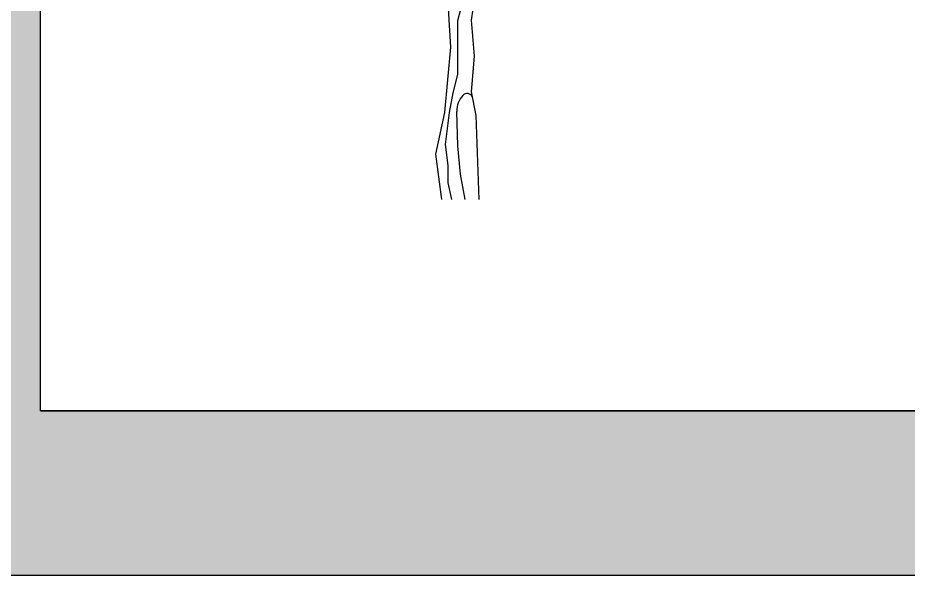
# Model space of a CAD drawing. Header units: millimetres. Extents: x 61831 to 121408, y 302 to 24841.
# Drawn here: x 69110 to 76121, y 302 to 4687 of the extents above; entities that cross this region are included whole.
import ezdxf

# ---------------------------------------------------------------- set-up
doc = ezdxf.new("R2010")
doc.units = ezdxf.units.MM
doc.layers.add('www.cad-blocks.net', color=7, linetype='Continuous')

# ---------------------------------------------------------------- blocks, each defined once
blk = doc.blocks.new('A$C09CF175E')
at = {"color": 45}
for p, q in [((2447.5, 1409.8), (2494.3, 1737.8)), ((2340.2, 1409), (2398.3, 1631.6)), ((2283.3, 1198.9), (2259.9, 1597.2)), ((2340.2, 1205.8), (2340.2, 1409)), ((2471.6, 1128.6), (2447.5, 1409.8)), ((2236.4, 683.4), (2283.3, 1198.9)), ((2340.2, 983.2), (2340.2, 1205.8)), ((2448.2, 847.4), (2471.6, 1128.6)), ((2301.4, 838), (2340.2, 983.2)), ((2484.5, 660), (2448.2, 847.4)), ((2272.4, 683.2), (2301.4, 838)), ((2166.1, 355.4), (2236.4, 683.4)), ((2243.3, 431.5), (2272.4, 683.2)), ((2340.2, 421.9), (2330.5, 692.8)), ((2507.9, 0), (2484.5, 660)), ((2262.7, 267), (2243.3, 431.5)), ((2359.5, 199.3), (2340.2, 421.9)), ((2213, 0), (2166.1, 355.4)), ((2262.7, 131.5), (2262.7, 267)), ((2398.3, 0), (2359.5, 199.3)), ((2291.7, 0), (2262.7, 131.5))]:
    blk.add_line(p, q, dxfattribs=at)
for centre, radius, start, end in [((2502.2, 699), 171.8, 135.85228, 182.04679), ((2413.2, 785.3), 47.8, 26.28239, 135.85228)]:
    blk.add_arc(centre, radius, start, end, dxfattribs=at)
blk = doc.blocks.new('FORMAT')
at = {"layer": 'www.cad-blocks.net', "true_color": 0x444444}
blk.add_hatch(color=250, dxfattribs=at).paths.add_polyline_path([(69289.5, 24841.1), (61831.5, 24841.1), (61831.5, 301.7), (69289.5, 301.7)])
at = {"layer": 'www.cad-blocks.net', "true_color": 0x546d8e}
h = blk.add_hatch(color=155, dxfattribs=at)
h.set_gradient(color1=(68, 68, 68), color2=(84, 109, 142), tint=1)
h.paths.add_polyline_path([(69289.5, 1594), (69289.5, 301.7), (121407.7, 301.7), (121407.7, 1594)])
at = {"layer": 'www.cad-blocks.net', "color": 155, "true_color": 0x546d8e}
for p, q in [((69289.5, 1594), (121407.7, 1594)), ((69289.5, 1594), (121407.7, 1594)), ((69289.5, 301.7), (121407.7, 301.7))]:
    blk.add_line(p, q, dxfattribs=at)
at = {"layer": 'www.cad-blocks.net', "color": 250, "true_color": 0x444444}
blk.add_line((61831.5, 301.7), (69289.5, 301.7), dxfattribs=at)
at = {"layer": 'www.cad-blocks.net', "color": 155, "true_color": 0x546d8e}
blk.add_lwpolyline([(69289.5, 22745.2), (121407.7, 22745.2), (121407.7, 1594), (69289.5, 1594)], close=True, dxfattribs=at)

msp = doc.modelspace()

# ---------------------------------------------------------------- block references
for name, p in [('FORMAT', (0, 0)), ('A$C09CF175E', (70235.6, 3257.8))]:
    msp.add_blockref(name, p)

doc.saveas('drawing.dxf')
